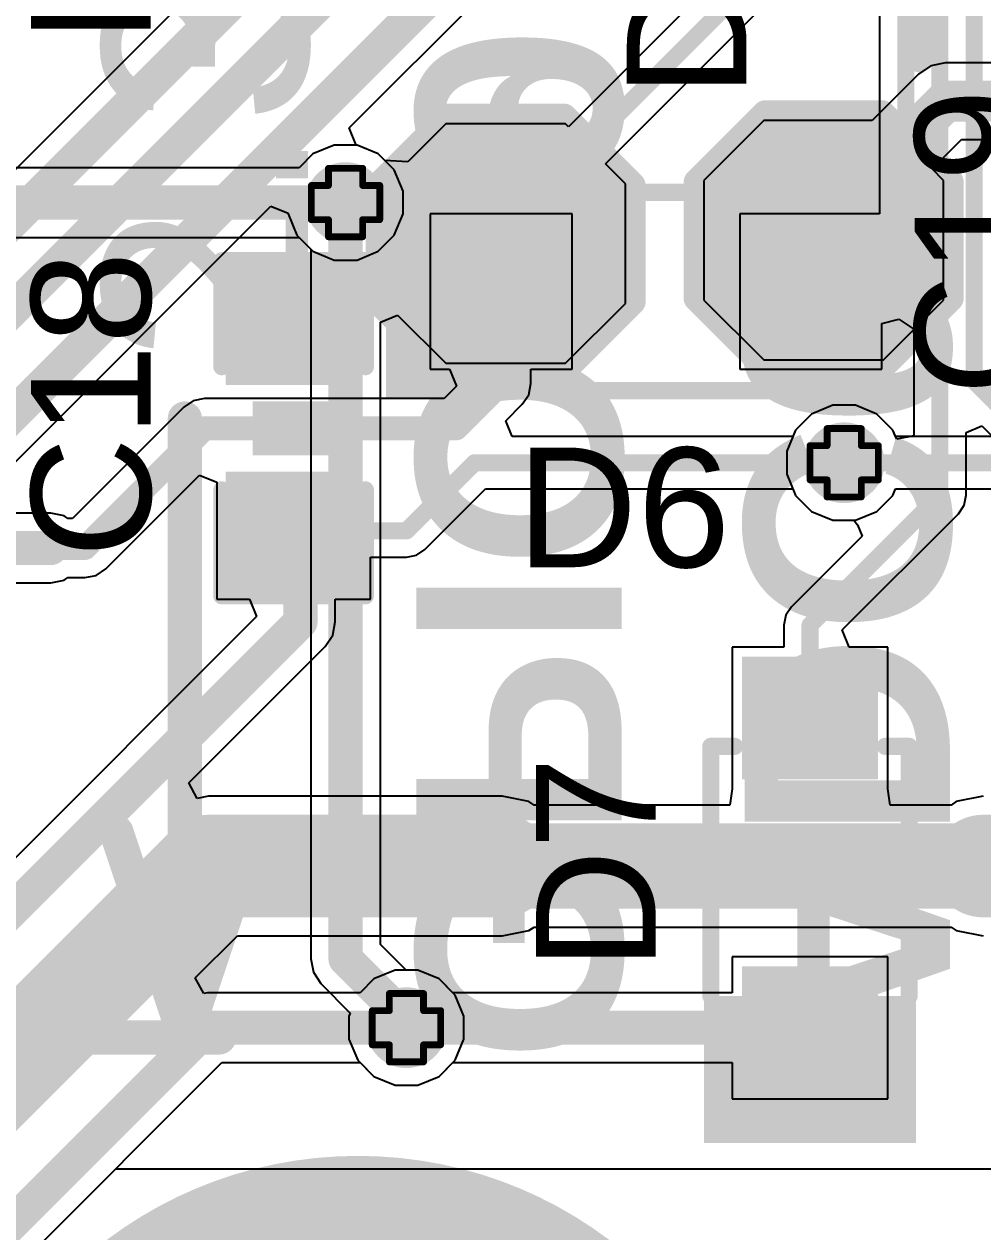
# Model space of a CAD drawing. Header units: inches. Extents: x -25 to 271, y -41 to 15.
# Drawn here: x 60.02 to 67.14, y -28.46 to -19.49 of the extents above; entities that cross this region are included whole.
import ezdxf

# ---------------------------------------------------------------- set-up
doc = ezdxf.new("R2010")
doc.units = ezdxf.units.IN
for name, color, linetype in [('Bottom Layer', 5, 'Continuous'), ('Bottom Overlay', 54, 'Continuous'), ('Bottom Paste', 16, 'Continuous'), ('Bottom Solder', 6, 'Continuous'), ('Dimensions', 6, 'Continuous'), ('Drill Drawing', 1, 'Continuous'), ('Multi-Layer', 9, 'Continuous'), ('Pad Holes', 156, 'Continuous'), ('Top Glue Points', 56, 'Continuous'), ('Top Layer', 1, 'Continuous'), ('Top Overlay', 2, 'Continuous'), ('Top Paste', 8, 'Continuous'), ('Top Solder', 216, 'Continuous'), ('Via Holes', 16, 'Continuous')]:
    doc.layers.add(name, color=color, linetype=linetype)
doc.styles.add('Arial', font='', dxfattribs={"height": 0.2})
doc.styles.add('Arial_Bold', font='', dxfattribs={"height": 0.2})
doc.styles.get('Arial').set_extended_font_data('Arial')
doc.styles.get('Arial_Bold').set_extended_font_data('Arial', bold=True)

# ---------------------------------------------------------------- blocks, each defined once
blk = doc.blocks.new('SPACER_6')
at = {"layer": 'Bottom Layer'}
h = blk.add_hatch(color=5, dxfattribs=at)
edge = h.paths.add_edge_path()
edge.add_arc((0, 0), 3, 0, 360)
at = {"layer": 'Bottom Solder'}
h = blk.add_hatch(color=6, dxfattribs=at)
edge = h.paths.add_edge_path()
edge.add_arc((0, 0), 3.1016, 0, 360)
at = {"layer": 'Multi-Layer'}
h = blk.add_hatch(color=9, dxfattribs=at)
edge = h.paths.add_edge_path()
edge.add_arc((0, 0), 3, 0, 360)
at = {"layer": 'Pad Holes'}
h = blk.add_hatch(color=7, dxfattribs=at)
edge = h.paths.add_edge_path()
edge.add_arc((0, 0), 1.85, 0, 360)
at = {"layer": 'Top Layer'}
h = blk.add_hatch(color=1, dxfattribs=at)
edge = h.paths.add_edge_path()
edge.add_arc((0, 0), 3, 0, 360)
at = {"layer": 'Top Solder'}
h = blk.add_hatch(color=216, dxfattribs=at)
edge = h.paths.add_edge_path()
edge.add_arc((0, 0), 3.1016, 0, 360)
blk = doc.blocks.new('CAP_0603_35')
at = {"layer": 'Top Layer'}
for points in [[(-0.381, 0.4445), (-0.381, -0.4445), (-1.143, -0.4445), (-1.143, 0.4445)], [(1.143, 0.4445), (1.143, -0.4445), (0.381, -0.4445), (0.381, 0.4445)]]:
    blk.add_hatch(color=1, dxfattribs=at).paths.add_polyline_path(points)
at = {"layer": 'Top Paste'}
for points in [[(-0.381, 0.4445), (-0.381, -0.4445), (-1.143, -0.4445), (-1.143, 0.4445)], [(1.143, 0.4445), (1.143, -0.4445), (0.381, -0.4445), (0.381, 0.4445)]]:
    blk.add_hatch(color=8, dxfattribs=at).paths.add_polyline_path(points)
at = {"layer": 'Top Solder'}
for points in [[(-0.321, 0.5045), (-0.321, -0.5045), (-1.203, -0.5045), (-1.203, 0.5045)], [(1.203, 0.5045), (1.203, -0.5045), (0.321, -0.5045), (0.321, 0.5045)]]:
    blk.add_hatch(color=216, dxfattribs=at).paths.add_polyline_path(points)
at = {"layer": 'Top Overlay'}
for points in [[(-0.4572, 0.5334, 0.127, 0.127, 0), (-1.2446, 0.5334, 0.127, 0.127, 0)], [(-1.2446, -0.5334, 0.127, 0.127, 0), (-1.2446, 0.5334, 0.127, 0.127, 0)], [(1.2446, 0.5334, 0.127, 0.127, 0), (0.4572, 0.5334, 0.127, 0.127, 0)], [(1.2446, -0.5334, 0.127, 0.127, 0), (1.2446, 0.5334, 0.127, 0.127, 0)], [(-0.4572, -0.5334, 0.127, 0.127, 0), (-1.2446, -0.5334, 0.127, 0.127, 0)], [(1.2446, -0.5334, 0.127, 0.127, 0), (0.4572, -0.5334, 0.127, 0.127, 0)]]:
    blk.add_lwpolyline(points, format="xyseb", dxfattribs=at)
for points in [[(-1.2764, 0.5334, 0.0635, 0.0635, 1), (-1.2128, 0.5334, 0.0635, 0.0635, 1)], [(-1.2764, 0.5334, 0.0635, 0.0635, 1), (-1.2128, 0.5334, 0.0635, 0.0635, 1)], [(-0.4889, 0.5334, 0.0635, 0.0635, 1), (-0.4254, 0.5334, 0.0635, 0.0635, 1)], [(0.4254, 0.5334, 0.0635, 0.0635, 1), (0.4889, 0.5334, 0.0635, 0.0635, 1)], [(1.2128, 0.5334, 0.0635, 0.0635, 1), (1.2764, 0.5334, 0.0635, 0.0635, 1)], [(1.2128, 0.5334, 0.0635, 0.0635, 1), (1.2764, 0.5334, 0.0635, 0.0635, 1)], [(-1.2764, -0.5334, 0.0635, 0.0635, 1), (-1.2128, -0.5334, 0.0635, 0.0635, 1)], [(-1.2764, -0.5334, 0.0635, 0.0635, 1), (-1.2128, -0.5334, 0.0635, 0.0635, 1)], [(-0.4889, -0.5334, 0.0635, 0.0635, 1), (-0.4254, -0.5334, 0.0635, 0.0635, 1)], [(0.4254, -0.5334, 0.0635, 0.0635, 1), (0.4889, -0.5334, 0.0635, 0.0635, 1)], [(1.2128, -0.5334, 0.0635, 0.0635, 1), (1.2764, -0.5334, 0.0635, 0.0635, 1)], [(1.2128, -0.5334, 0.0635, 0.0635, 1), (1.2764, -0.5334, 0.0635, 0.0635, 1)]]:
    blk.add_lwpolyline(points, format="xyseb", close=True, dxfattribs=at)
blk = doc.blocks.new('SOD_323_61')
at = {"layer": 'Top Layer'}
for points in [[(-0.75, -0.45), (-1.55, -0.45), (-1.55, 0.45), (-0.75, 0.45)], [(1.55, -0.45), (0.75, -0.45), (0.75, 0.45), (1.55, 0.45)]]:
    blk.add_hatch(color=1, dxfattribs=at).paths.add_polyline_path(points)
at = {"layer": 'Top Overlay'}
for points in [[(-2.0066, 0.4826), (-0.9144, 0.4826), (-0.9144, 0.7874), (-2.0066, 0.7874)], [(-2.0066, -0.508), (-1.5748, -0.508), (-1.5748, 0.508), (-2.0066, 0.508)], [(-2.0066, -0.7874), (-0.9144, -0.7874), (-0.9144, -0.4826), (-2.0066, -0.4826)]]:
    blk.add_hatch(color=2, dxfattribs=at).paths.add_polyline_path(points)
at = {"layer": 'Top Paste'}
for points in [[(-0.75, -0.45), (-1.55, -0.45), (-1.55, 0.45), (-0.75, 0.45)], [(1.55, -0.45), (0.75, -0.45), (0.75, 0.45), (1.55, 0.45)]]:
    blk.add_hatch(color=8, dxfattribs=at).paths.add_polyline_path(points)
at = {"layer": 'Top Solder'}
for points in [[(-0.695, -0.505), (-1.605, -0.505), (-1.605, 0.505), (-0.695, 0.505)], [(1.605, -0.505), (0.695, -0.505), (0.695, 0.505), (1.605, 0.505)]]:
    blk.add_hatch(color=216, dxfattribs=at).paths.add_polyline_path(points)
at = {"layer": 'Top Overlay'}
for points in [[(-0.9144, 0.7366, 0.127, 0.127, 0), (0.9398, 0.7366, 0.127, 0.127, 0)], [(0.9398, 0.5588, 0.127, 0.127, 0), (0.9398, 0.7366, 0.127, 0.127, 0)], [(0.9398, -0.7366, 0.127, 0.127, 0), (0.9398, -0.5588, 0.127, 0.127, 0)], [(-0.9144, -0.7366, 0.127, 0.127, 0), (0.9398, -0.7366, 0.127, 0.127, 0)]]:
    blk.add_lwpolyline(points, format="xyseb", dxfattribs=at)
for points in [[(-0.9461, 0.7366, 0.0635, 0.0635, 1), (-0.8827, 0.7366, 0.0635, 0.0635, 1)], [(0.908, 0.7366, 0.0635, 0.0635, 1), (0.9715, 0.7366, 0.0635, 0.0635, 1)], [(0.908, 0.7366, 0.0635, 0.0635, 1), (0.9715, 0.7366, 0.0635, 0.0635, 1)], [(0.908, 0.5588, 0.0635, 0.0635, 1), (0.9715, 0.5588, 0.0635, 0.0635, 1)], [(0.908, -0.5588, 0.0635, 0.0635, 1), (0.9715, -0.5588, 0.0635, 0.0635, 1)], [(-0.9461, -0.7366, 0.0635, 0.0635, 1), (-0.8827, -0.7366, 0.0635, 0.0635, 1)], [(0.908, -0.7366, 0.0635, 0.0635, 1), (0.9715, -0.7366, 0.0635, 0.0635, 1)], [(0.908, -0.7366, 0.0635, 0.0635, 1), (0.9715, -0.7366, 0.0635, 0.0635, 1)]]:
    blk.add_lwpolyline(points, format="xyseb", close=True, dxfattribs=at)
blk = doc.blocks.new('SOD_323_62')
at = {"layer": 'Top Layer'}
for points in [[(-0.75, -0.45), (-1.55, -0.45), (-1.55, 0.45), (-0.75, 0.45)], [(1.55, -0.45), (0.75, -0.45), (0.75, 0.45), (1.55, 0.45)]]:
    blk.add_hatch(color=1, dxfattribs=at).paths.add_polyline_path(points)
at = {"layer": 'Top Overlay'}
for points in [[(-2.0066, 0.4826), (-0.9144, 0.4826), (-0.9144, 0.7874), (-2.0066, 0.7874)], [(-2.0066, -0.508), (-1.5748, -0.508), (-1.5748, 0.508), (-2.0066, 0.508)], [(-2.0066, -0.7874), (-0.9144, -0.7874), (-0.9144, -0.4826), (-2.0066, -0.4826)]]:
    blk.add_hatch(color=2, dxfattribs=at).paths.add_polyline_path(points)
at = {"layer": 'Top Paste'}
for points in [[(-0.75, -0.45), (-1.55, -0.45), (-1.55, 0.45), (-0.75, 0.45)], [(1.55, -0.45), (0.75, -0.45), (0.75, 0.45), (1.55, 0.45)]]:
    blk.add_hatch(color=8, dxfattribs=at).paths.add_polyline_path(points)
at = {"layer": 'Top Solder'}
for points in [[(-0.695, -0.505), (-1.605, -0.505), (-1.605, 0.505), (-0.695, 0.505)], [(1.605, -0.505), (0.695, -0.505), (0.695, 0.505), (1.605, 0.505)]]:
    blk.add_hatch(color=216, dxfattribs=at).paths.add_polyline_path(points)
at = {"layer": 'Top Overlay'}
for points in [[(-0.9144, 0.7366, 0.127, 0.127, 0), (0.9398, 0.7366, 0.127, 0.127, 0)], [(0.9398, 0.7366, 0.127, 0.127, 0), (0.9398, 0.5588, 0.127, 0.127, 0)], [(0.9398, -0.5588, 0.127, 0.127, 0), (0.9398, -0.7366, 0.127, 0.127, 0)], [(-0.9144, -0.7366, 0.127, 0.127, 0), (0.9398, -0.7366, 0.127, 0.127, 0)]]:
    blk.add_lwpolyline(points, format="xyseb", dxfattribs=at)
for points in [[(-0.9461, 0.7366, 0.0635, 0.0635, 1), (-0.8827, 0.7366, 0.0635, 0.0635, 1)], [(0.908, 0.7366, 0.0635, 0.0635, 1), (0.9715, 0.7366, 0.0635, 0.0635, 1)], [(0.908, 0.7366, 0.0635, 0.0635, 1), (0.9715, 0.7366, 0.0635, 0.0635, 1)], [(0.908, 0.5588, 0.0635, 0.0635, 1), (0.9715, 0.5588, 0.0635, 0.0635, 1)], [(0.908, -0.5588, 0.0635, 0.0635, 1), (0.9715, -0.5588, 0.0635, 0.0635, 1)], [(-0.9461, -0.7366, 0.0635, 0.0635, 1), (-0.8827, -0.7366, 0.0635, 0.0635, 1)], [(0.908, -0.7366, 0.0635, 0.0635, 1), (0.9715, -0.7366, 0.0635, 0.0635, 1)], [(0.908, -0.7366, 0.0635, 0.0635, 1), (0.9715, -0.7366, 0.0635, 0.0635, 1)]]:
    blk.add_lwpolyline(points, format="xyseb", close=True, dxfattribs=at)
blk = doc.blocks.new('TEST_POINT_B_83')
at = {"layer": 'Bottom Layer'}
blk.add_hatch(color=5, dxfattribs=at).paths.add_polyline_path([(0.381, 0.762), (-0.381, 0.762), (-0.762, 0.381), (-0.762, -0.381), (-0.381, -0.762), (0.381, -0.762), (0.762, -0.381), (0.762, 0.381)])
at = {"layer": 'Bottom Paste'}
blk.add_hatch(color=16, dxfattribs=at).paths.add_polyline_path([(0.381, 0.762), (-0.381, 0.762), (-0.762, 0.381), (-0.762, -0.381), (-0.381, -0.762), (0.381, -0.762), (0.762, -0.381), (0.762, 0.381)])
at = {"layer": 'Bottom Solder'}
blk.add_hatch(color=6, dxfattribs=at).paths.add_polyline_path([(0.4318, 0.8636), (-0.4318, 0.8636), (-0.8636, 0.4318), (-0.8636, -0.4318), (-0.4318, -0.8636), (0.4318, -0.8636), (0.8636, -0.4318), (0.8636, 0.4318)])
at = {"layer": 'Bottom Overlay'}
for points in [[(-0.4318, 0.9398, 0.2, 0.2, 0), (-0.9398, 0.4318, 0.2, 0.2, 0)], [(0.4318, 0.9398, 0.2, 0.2, 0), (-0.4318, 0.9398, 0.2, 0.2, 0)], [(0.9398, 0.4318, 0.2, 0.2, 0), (0.4318, 0.9398, 0.2, 0.2, 0)], [(-0.9398, 0.4318, 0.2, 0.2, 0), (-0.9398, -0.4318, 0.2, 0.2, 0)], [(0.9398, 0.4318, 0.2, 0.2, 0), (0.9398, -0.4318, 0.2, 0.2, 0)], [(-0.4318, -0.9398, 0.2, 0.2, 0), (-0.9398, -0.4318, 0.2, 0.2, 0)], [(0.9398, -0.4318, 0.2, 0.2, 0), (0.4318, -0.9398, 0.2, 0.2, 0)], [(0.4318, -0.9398, 0.2, 0.2, 0), (-0.4318, -0.9398, 0.2, 0.2, 0)]]:
    blk.add_lwpolyline(points, format="xyseb", dxfattribs=at)
for points in [[(-0.4818, 0.9398, 0.1, 0.1, 1), (-0.3818, 0.9398, 0.1, 0.1, 1)], [(-0.4818, 0.9398, 0.1, 0.1, 1), (-0.3818, 0.9398, 0.1, 0.1, 1)], [(0.3818, 0.9398, 0.1, 0.1, 1), (0.4818, 0.9398, 0.1, 0.1, 1)], [(0.3818, 0.9398, 0.1, 0.1, 1), (0.4818, 0.9398, 0.1, 0.1, 1)], [(-0.9898, 0.4318, 0.1, 0.1, 1), (-0.8898, 0.4318, 0.1, 0.1, 1)], [(-0.9898, 0.4318, 0.1, 0.1, 1), (-0.8898, 0.4318, 0.1, 0.1, 1)], [(0.8898, 0.4318, 0.1, 0.1, 1), (0.9898, 0.4318, 0.1, 0.1, 1)], [(0.8898, 0.4318, 0.1, 0.1, 1), (0.9898, 0.4318, 0.1, 0.1, 1)], [(-0.9898, -0.4318, 0.1, 0.1, 1), (-0.8898, -0.4318, 0.1, 0.1, 1)], [(-0.9898, -0.4318, 0.1, 0.1, 1), (-0.8898, -0.4318, 0.1, 0.1, 1)], [(0.8898, -0.4318, 0.1, 0.1, 1), (0.9898, -0.4318, 0.1, 0.1, 1)], [(0.8898, -0.4318, 0.1, 0.1, 1), (0.9898, -0.4318, 0.1, 0.1, 1)], [(-0.4818, -0.9398, 0.1, 0.1, 1), (-0.3818, -0.9398, 0.1, 0.1, 1)], [(-0.4818, -0.9398, 0.1, 0.1, 1), (-0.3818, -0.9398, 0.1, 0.1, 1)], [(0.3818, -0.9398, 0.1, 0.1, 1), (0.4818, -0.9398, 0.1, 0.1, 1)], [(0.3818, -0.9398, 0.1, 0.1, 1), (0.4818, -0.9398, 0.1, 0.1, 1)]]:
    blk.add_lwpolyline(points, format="xyseb", close=True, dxfattribs=at)
blk = doc.blocks.new('TEST_POINT_B_134')
at = {"layer": 'Bottom Layer'}
blk.add_hatch(color=5, dxfattribs=at).paths.add_polyline_path([(0.381, 0.762), (-0.381, 0.762), (-0.762, 0.381), (-0.762, -0.381), (-0.381, -0.762), (0.381, -0.762), (0.762, -0.381), (0.762, 0.381)])
at = {"layer": 'Bottom Paste'}
blk.add_hatch(color=16, dxfattribs=at).paths.add_polyline_path([(0.381, 0.762), (-0.381, 0.762), (-0.762, 0.381), (-0.762, -0.381), (-0.381, -0.762), (0.381, -0.762), (0.762, -0.381), (0.762, 0.381)])
at = {"layer": 'Bottom Solder'}
blk.add_hatch(color=6, dxfattribs=at).paths.add_polyline_path([(0.4318, 0.8636), (-0.4318, 0.8636), (-0.8636, 0.4318), (-0.8636, -0.4318), (-0.4318, -0.8636), (0.4318, -0.8636), (0.8636, -0.4318), (0.8636, 0.4318)])
at = {"layer": 'Bottom Overlay'}
for points in [[(-0.4318, 0.9398, 0.2, 0.2, 0), (-0.9398, 0.4318, 0.2, 0.2, 0)], [(0.4318, 0.9398, 0.2, 0.2, 0), (-0.4318, 0.9398, 0.2, 0.2, 0)], [(0.9398, 0.4318, 0.2, 0.2, 0), (0.4318, 0.9398, 0.2, 0.2, 0)], [(-0.9398, 0.4318, 0.2, 0.2, 0), (-0.9398, -0.4318, 0.2, 0.2, 0)], [(0.9398, 0.4318, 0.2, 0.2, 0), (0.9398, -0.4318, 0.2, 0.2, 0)], [(-0.4318, -0.9398, 0.2, 0.2, 0), (-0.9398, -0.4318, 0.2, 0.2, 0)], [(0.9398, -0.4318, 0.2, 0.2, 0), (0.4318, -0.9398, 0.2, 0.2, 0)], [(0.4318, -0.9398, 0.2, 0.2, 0), (-0.4318, -0.9398, 0.2, 0.2, 0)]]:
    blk.add_lwpolyline(points, format="xyseb", dxfattribs=at)
for points in [[(-0.4818, 0.9398, 0.1, 0.1, 1), (-0.3818, 0.9398, 0.1, 0.1, 1)], [(-0.4818, 0.9398, 0.1, 0.1, 1), (-0.3818, 0.9398, 0.1, 0.1, 1)], [(0.3818, 0.9398, 0.1, 0.1, 1), (0.4818, 0.9398, 0.1, 0.1, 1)], [(0.3818, 0.9398, 0.1, 0.1, 1), (0.4818, 0.9398, 0.1, 0.1, 1)], [(-0.9898, 0.4318, 0.1, 0.1, 1), (-0.8898, 0.4318, 0.1, 0.1, 1)], [(-0.9898, 0.4318, 0.1, 0.1, 1), (-0.8898, 0.4318, 0.1, 0.1, 1)], [(0.8898, 0.4318, 0.1, 0.1, 1), (0.9898, 0.4318, 0.1, 0.1, 1)], [(0.8898, 0.4318, 0.1, 0.1, 1), (0.9898, 0.4318, 0.1, 0.1, 1)], [(-0.9898, -0.4318, 0.1, 0.1, 1), (-0.8898, -0.4318, 0.1, 0.1, 1)], [(-0.9898, -0.4318, 0.1, 0.1, 1), (-0.8898, -0.4318, 0.1, 0.1, 1)], [(0.8898, -0.4318, 0.1, 0.1, 1), (0.9898, -0.4318, 0.1, 0.1, 1)], [(0.8898, -0.4318, 0.1, 0.1, 1), (0.9898, -0.4318, 0.1, 0.1, 1)], [(-0.4818, -0.9398, 0.1, 0.1, 1), (-0.3818, -0.9398, 0.1, 0.1, 1)], [(-0.4818, -0.9398, 0.1, 0.1, 1), (-0.3818, -0.9398, 0.1, 0.1, 1)], [(0.3818, -0.9398, 0.1, 0.1, 1), (0.4818, -0.9398, 0.1, 0.1, 1)], [(0.3818, -0.9398, 0.1, 0.1, 1), (0.4818, -0.9398, 0.1, 0.1, 1)]]:
    blk.add_lwpolyline(points, format="xyseb", close=True, dxfattribs=at)

msp = doc.modelspace()

# ---------------------------------------------------------------- hatches: boundary and pattern name
at = {"layer": 'Bottom Layer'}
h = msp.add_hatch(color=5, dxfattribs=at)
edge = h.paths.add_edge_path()
edge.add_arc((62.4075, -20.8181), 0.3, 0, 360)
h = msp.add_hatch(color=5, dxfattribs=at)
edge = h.paths.add_edge_path()
edge.add_arc((66.1111, -22.7506), 0.3, 0, 360)
h = msp.add_hatch(color=5, dxfattribs=at)
edge = h.paths.add_edge_path()
edge.add_arc((62.8597, -26.9465), 0.3, 0, 360)
at = {"layer": 'Top Glue Points'}
msp.add_hatch(color=56, dxfattribs=at).paths.add_polyline_path([(62.3169, -22.6944), (62.3169, -22.2946), (61.7169, -22.2946), (61.7169, -22.6944)])
at = {"layer": 'Top Layer'}
h = msp.add_hatch(color=1, dxfattribs=at)
edge = h.paths.add_edge_path()
edge.add_arc((62.4075, -20.8181), 0.3, 0, 360)
h = msp.add_hatch(color=1, dxfattribs=at)
edge = h.paths.add_edge_path()
edge.add_arc((66.1111, -22.7506), 0.3, 0, 360)
h = msp.add_hatch(color=1, dxfattribs=at)
edge = h.paths.add_edge_path()
edge.add_arc((62.8597, -26.9465), 0.3, 0, 360)
at = {"layer": 'Via Holes'}
h = msp.add_hatch(color=7, dxfattribs=at)
edge = h.paths.add_edge_path()
edge.add_arc((62.4075, -20.8181), 0.15, 0, 360)
h = msp.add_hatch(color=7, dxfattribs=at)
edge = h.paths.add_edge_path()
edge.add_arc((66.1111, -22.7506), 0.15, 0, 360)
h = msp.add_hatch(color=7, dxfattribs=at)
edge = h.paths.add_edge_path()
edge.add_arc((62.8597, -26.9465), 0.15, 0, 360)

# ---------------------------------------------------------------- linework, layer by layer
at = {"layer": 'Bottom Layer'}
for p, q in [((62.4341, -20.2641), (64.6718, -18.0265)), ((61.9789, -18.5482), (59.1806, -21.3465)), ((65.7645, -18.5532), (64.0624, -20.2553)), ((64.3371, -20.53), (66.0961, -18.771)), ((66.7542, -19.8028), (66.6618, -19.8646)), ((66.8632, -19.7811), (66.7542, -19.8028)), ((67.9054, -19.7811), (66.8632, -19.7811)), ((66.8632, -19.7811), (66.8632, -19.7811)), ((66.6618, -19.8646), (66.3178, -20.2085)), ((66.6618, -19.8646), (66.6618, -19.8646)), ((62.4867, -20.3911), (62.4341, -20.2641)), ((63.152, -20.2339), (62.8711, -20.5148)), ((64.041, -20.2339), (63.152, -20.2339)), ((64.0624, -20.2553), (64.041, -20.2339)), ((65.5142, -20.2085), (65.0697, -20.653)), ((66.3178, -20.2085), (65.5142, -20.2085)), ((66.7634, -20.5687), (66.9812, -20.3509)), ((66.9812, -20.3509), (67.9054, -20.3509)), ((62.4925, -20.3911), (62.4867, -20.3911)), ((62.6494, -20.4561), (62.4925, -20.3911)), ((62.6998, -20.5065), (62.6494, -20.4561)), ((62.8711, -20.5148), (62.6998, -20.5065)), ((64.4855, -20.6784), (64.3371, -20.53)), ((66.8477, -20.653), (66.7634, -20.5687)), ((64.4855, -21.5674), (64.4855, -20.6784)), ((65.0697, -20.653), (65.0697, -21.542)), ((66.8477, -21.542), (66.8477, -20.653)), ((53.8131, -28.8851), (61.8535, -20.8447)), ((61.8535, -20.8447), (61.9805, -20.8973)), ((61.9805, -20.8973), (61.9805, -20.903)), ((61.9805, -20.903), (62.0455, -21.06)), ((62.0455, -21.06), (62.1485, -21.163)), ((62.1485, -21.163), (62.1485, -26.4356)), ((64.041, -22.0119), (64.4855, -21.5674)), ((65.0697, -21.542), (65.5142, -21.9865)), ((66.4032, -21.9865), (66.8477, -21.542)), ((62.6665, -21.706), (62.7935, -21.6534)), ((62.6665, -26.3283), (62.6665, -21.706)), ((62.7935, -21.6534), (63.152, -22.0119)), ((63.152, -22.0119), (64.041, -22.0119)), ((65.5142, -21.9865), (66.4032, -21.9865)), ((66.0262, -22.3236), (65.8692, -22.3886)), ((66.1961, -22.3236), (66.0262, -22.3236)), ((66.353, -22.3886), (66.1961, -22.3236)), ((65.8692, -22.3886), (65.7491, -22.5087)), ((66.4731, -22.5087), (66.353, -22.3886)), ((65.7491, -22.5087), (65.6841, -22.6656)), ((66.4928, -22.5564), (66.4731, -22.5087)), ((67.3347, -22.5564), (66.4928, -22.5564)), ((65.6841, -22.6656), (65.6841, -22.8355)), ((65.6841, -22.8355), (65.7491, -22.9925)), ((66.4731, -22.9925), (66.4928, -22.9448)), ((66.4928, -22.9448), (67.3347, -22.9448)), ((65.7491, -22.9925), (65.8692, -23.1126)), ((66.353, -23.1126), (66.4731, -22.9925)), ((65.8692, -23.1126), (66.0262, -23.1776)), ((66.1961, -23.1776), (66.353, -23.1126)), ((66.0262, -23.1776), (66.1961, -23.1776)), ((62.8576, -26.5195), (62.6665, -26.3283)), ((62.1485, -26.4356), (62.1683, -26.5347)), ((62.1683, -26.5347), (62.2244, -26.6187)), ((62.9447, -26.5195), (62.8576, -26.5195)), ((63.1016, -26.5845), (62.9447, -26.5195)), ((62.2244, -26.6187), (62.4428, -26.8372)), ((63.2217, -26.7046), (63.1016, -26.5845)), ((63.2867, -26.8616), (63.2217, -26.7046)), ((62.4428, -26.8372), (62.4327, -26.8616)), ((62.4327, -26.8616), (62.4327, -27.0314)), ((63.2867, -27.0314), (63.2867, -26.8616)), ((62.4327, -27.0314), (62.4977, -27.1884)), ((63.2217, -27.1884), (63.2867, -27.0314)), ((62.4977, -27.1884), (62.6178, -27.3085)), ((63.1016, -27.3085), (63.2217, -27.1884)), ((62.6178, -27.3085), (62.7748, -27.3735)), ((62.9447, -27.3735), (63.1016, -27.3085)), ((62.7748, -27.3735), (62.9447, -27.3735))]:
    msp.add_line(p, q, dxfattribs=at)
for points in [[(53.4005, -28.148, 0.254, 0.254, 0), (64.7954, -16.7531, 0.254, 0.254, 0)], [(53.63, -28.702, 0.254, 0.254, 0), (64.4886, -17.8433, 0.254, 0.254, 0)], [(59.2879, -21.6055, 0.254, 0.254, 0), (62.2379, -18.6555, 0.254, 0.254, 0)], [(63.5965, -20.9959, 0.127, 0.127, 0), (65.9587, -18.6337, 0.127, 0.127, 0)], [(66.1111, -20.8181, 0.3048, 0.3048, 0), (66.8632, -20.066, 0.3048, 0.3048, 0)], [(66.8632, -20.066, 0.3048, 0.3048, 0), (68.2244, -20.066, 0.3048, 0.3048, 0)], [(62.4075, -26.4356, 0.254, 0.254, 0), (62.4075, -20.8181, 0.254, 0.254, 0)], [(66.1111, -22.7506, 0.127, 0.127, 0), (67.7164, -22.7506, 0.127, 0.127, 0)], [(62.4075, -26.4356, 0.254, 0.254, 0), (62.8597, -26.8878, 0.254, 0.254, 0)], [(62.8597, -26.9465, 0.254, 0.254, 0), (62.8597, -26.8878, 0.254, 0.254, 0)]]:
    msp.add_lwpolyline(points, format="xyseb", dxfattribs=at)
for points in [[(66.787, -20.066, 0.1524, 0.1524, 1), (66.9394, -20.066, 0.1524, 0.1524, 1)], [(66.787, -20.066, 0.1524, 0.1524, 1), (66.9394, -20.066, 0.1524, 0.1524, 1)], [(62.344, -20.8181, 0.127, 0.127, 1), (62.471, -20.8181, 0.127, 0.127, 1)], [(66.0349, -20.8181, 0.1524, 0.1524, 1), (66.1873, -20.8181, 0.1524, 0.1524, 1)], [(63.5648, -20.9959, 0.0635, 0.0635, 1), (63.6283, -20.9959, 0.0635, 0.0635, 1)], [(66.0794, -22.7506, 0.0635, 0.0635, 1), (66.1429, -22.7506, 0.0635, 0.0635, 1)], [(62.344, -26.4356, 0.127, 0.127, 1), (62.471, -26.4356, 0.127, 0.127, 1)], [(62.344, -26.4356, 0.127, 0.127, 1), (62.471, -26.4356, 0.127, 0.127, 1)], [(62.7962, -26.8878, 0.127, 0.127, 1), (62.9232, -26.8878, 0.127, 0.127, 1)], [(62.7962, -26.8878, 0.127, 0.127, 1), (62.9232, -26.8878, 0.127, 0.127, 1)], [(62.7962, -26.9465, 0.127, 0.127, 1), (62.9232, -26.9465, 0.127, 0.127, 1)]]:
    msp.add_lwpolyline(points, format="xyseb", close=True, dxfattribs=at)
at = {"layer": 'Dimensions'}
for points in [[(61.214, -27.019, 0.254, 0.254, 0), (61.214, -22.422, 0.254, 0.254, 0)], [(60.706, -25.495, 0.254, 0.254, 0), (61.214, -27.019, 0.254, 0.254, 0)], [(61.214, -27.019, 0.254, 0.254, 0), (61.722, -25.495, 0.254, 0.254, 0)], [(38.5291, -27.019, 0.254, 0.254, 0), (61.468, -27.019, 0.254, 0.254, 0)]]:
    msp.add_lwpolyline(points, format="xyseb", dxfattribs=at)
for points in [[(61.1505, -22.422, 0.127, 0.127, 1), (61.2775, -22.422, 0.127, 0.127, 1)], [(60.6425, -25.495, 0.127, 0.127, 1), (60.7695, -25.495, 0.127, 0.127, 1)], [(61.6585, -25.495, 0.127, 0.127, 1), (61.7855, -25.495, 0.127, 0.127, 1)], [(61.1505, -27.019, 0.127, 0.127, 1), (61.2775, -27.019, 0.127, 0.127, 1)], [(61.1505, -27.019, 0.127, 0.127, 1), (61.2775, -27.019, 0.127, 0.127, 1)], [(61.1505, -27.019, 0.127, 0.127, 1), (61.2775, -27.019, 0.127, 0.127, 1)], [(61.4045, -27.019, 0.127, 0.127, 1), (61.5315, -27.019, 0.127, 0.127, 1)]]:
    msp.add_lwpolyline(points, format="xyseb", close=True, dxfattribs=at)
at = {"layer": 'Drill Drawing'}
for points in [[(62.2805, -20.6911, 0.0508, 0.0508, 0), (62.2805, -20.5641, 0.0508, 0.0508, 0)], [(62.2805, -20.5641, 0.0508, 0.0508, 0), (62.5345, -20.5641, 0.0508, 0.0508, 0)], [(62.5345, -20.6911, 0.0508, 0.0508, 0), (62.5345, -20.5641, 0.0508, 0.0508, 0)], [(62.1535, -20.9451, 0.0508, 0.0508, 0), (62.1535, -20.6911, 0.0508, 0.0508, 0)], [(62.1535, -20.6911, 0.0508, 0.0508, 0), (62.2805, -20.6911, 0.0508, 0.0508, 0)], [(62.5345, -20.6911, 0.0508, 0.0508, 0), (62.6615, -20.6911, 0.0508, 0.0508, 0)], [(62.6615, -20.9451, 0.0508, 0.0508, 0), (62.6615, -20.6911, 0.0508, 0.0508, 0)], [(62.1535, -20.9451, 0.0508, 0.0508, 0), (62.2805, -20.9451, 0.0508, 0.0508, 0)], [(62.2805, -21.0721, 0.0508, 0.0508, 0), (62.2805, -20.9451, 0.0508, 0.0508, 0)], [(62.5345, -20.9451, 0.0508, 0.0508, 0), (62.6615, -20.9451, 0.0508, 0.0508, 0)], [(62.5345, -21.0721, 0.0508, 0.0508, 0), (62.5345, -20.9451, 0.0508, 0.0508, 0)], [(62.2805, -21.0721, 0.0508, 0.0508, 0), (62.5345, -21.0721, 0.0508, 0.0508, 0)], [(65.9841, -22.6236, 0.0508, 0.0508, 0), (65.9841, -22.4966, 0.0508, 0.0508, 0)], [(65.9841, -22.4966, 0.0508, 0.0508, 0), (66.2381, -22.4966, 0.0508, 0.0508, 0)], [(66.2381, -22.6236, 0.0508, 0.0508, 0), (66.2381, -22.4966, 0.0508, 0.0508, 0)], [(65.8571, -22.8776, 0.0508, 0.0508, 0), (65.8571, -22.6236, 0.0508, 0.0508, 0)], [(65.8571, -22.6236, 0.0508, 0.0508, 0), (65.9841, -22.6236, 0.0508, 0.0508, 0)], [(66.2381, -22.6236, 0.0508, 0.0508, 0), (66.3651, -22.6236, 0.0508, 0.0508, 0)], [(66.3651, -22.8776, 0.0508, 0.0508, 0), (66.3651, -22.6236, 0.0508, 0.0508, 0)], [(65.8571, -22.8776, 0.0508, 0.0508, 0), (65.9841, -22.8776, 0.0508, 0.0508, 0)], [(65.9841, -23.0046, 0.0508, 0.0508, 0), (65.9841, -22.8776, 0.0508, 0.0508, 0)], [(66.2381, -22.8776, 0.0508, 0.0508, 0), (66.3651, -22.8776, 0.0508, 0.0508, 0)], [(66.2381, -23.0046, 0.0508, 0.0508, 0), (66.2381, -22.8776, 0.0508, 0.0508, 0)], [(65.9841, -23.0046, 0.0508, 0.0508, 0), (66.2381, -23.0046, 0.0508, 0.0508, 0)], [(62.7327, -26.8195, 0.0508, 0.0508, 0), (62.7327, -26.6925, 0.0508, 0.0508, 0)], [(62.7327, -26.6925, 0.0508, 0.0508, 0), (62.9867, -26.6925, 0.0508, 0.0508, 0)], [(62.9867, -26.8195, 0.0508, 0.0508, 0), (62.9867, -26.6925, 0.0508, 0.0508, 0)], [(62.6057, -27.0735, 0.0508, 0.0508, 0), (62.6057, -26.8195, 0.0508, 0.0508, 0)], [(62.6057, -26.8195, 0.0508, 0.0508, 0), (62.7327, -26.8195, 0.0508, 0.0508, 0)], [(62.9867, -26.8195, 0.0508, 0.0508, 0), (63.1137, -26.8195, 0.0508, 0.0508, 0)], [(63.1137, -27.0735, 0.0508, 0.0508, 0), (63.1137, -26.8195, 0.0508, 0.0508, 0)], [(62.6057, -27.0735, 0.0508, 0.0508, 0), (62.7327, -27.0735, 0.0508, 0.0508, 0)], [(62.7327, -27.2005, 0.0508, 0.0508, 0), (62.7327, -27.0735, 0.0508, 0.0508, 0)], [(62.9867, -27.0735, 0.0508, 0.0508, 0), (63.1137, -27.0735, 0.0508, 0.0508, 0)], [(62.9867, -27.2005, 0.0508, 0.0508, 0), (62.9867, -27.0735, 0.0508, 0.0508, 0)], [(62.7327, -27.2005, 0.0508, 0.0508, 0), (62.9867, -27.2005, 0.0508, 0.0508, 0)]]:
    msp.add_lwpolyline(points, format="xyseb", dxfattribs=at)
for points in [[(62.2678, -20.5641, 0.0254, 0.0254, 1), (62.2932, -20.5641, 0.0254, 0.0254, 1)], [(62.2678, -20.5641, 0.0254, 0.0254, 1), (62.2932, -20.5641, 0.0254, 0.0254, 1)], [(62.5218, -20.5641, 0.0254, 0.0254, 1), (62.5472, -20.5641, 0.0254, 0.0254, 1)], [(62.5218, -20.5641, 0.0254, 0.0254, 1), (62.5472, -20.5641, 0.0254, 0.0254, 1)], [(62.1408, -20.6911, 0.0254, 0.0254, 1), (62.1662, -20.6911, 0.0254, 0.0254, 1)], [(62.1408, -20.6911, 0.0254, 0.0254, 1), (62.1662, -20.6911, 0.0254, 0.0254, 1)], [(62.2678, -20.6911, 0.0254, 0.0254, 1), (62.2932, -20.6911, 0.0254, 0.0254, 1)], [(62.2678, -20.6911, 0.0254, 0.0254, 1), (62.2932, -20.6911, 0.0254, 0.0254, 1)], [(62.5218, -20.6911, 0.0254, 0.0254, 1), (62.5472, -20.6911, 0.0254, 0.0254, 1)], [(62.5218, -20.6911, 0.0254, 0.0254, 1), (62.5472, -20.6911, 0.0254, 0.0254, 1)], [(62.6488, -20.6911, 0.0254, 0.0254, 1), (62.6742, -20.6911, 0.0254, 0.0254, 1)], [(62.6488, -20.6911, 0.0254, 0.0254, 1), (62.6742, -20.6911, 0.0254, 0.0254, 1)], [(62.1408, -20.9451, 0.0254, 0.0254, 1), (62.1662, -20.9451, 0.0254, 0.0254, 1)], [(62.1408, -20.9451, 0.0254, 0.0254, 1), (62.1662, -20.9451, 0.0254, 0.0254, 1)], [(62.2678, -20.9451, 0.0254, 0.0254, 1), (62.2932, -20.9451, 0.0254, 0.0254, 1)], [(62.2678, -20.9451, 0.0254, 0.0254, 1), (62.2932, -20.9451, 0.0254, 0.0254, 1)], [(62.5218, -20.9451, 0.0254, 0.0254, 1), (62.5472, -20.9451, 0.0254, 0.0254, 1)], [(62.5218, -20.9451, 0.0254, 0.0254, 1), (62.5472, -20.9451, 0.0254, 0.0254, 1)], [(62.6488, -20.9451, 0.0254, 0.0254, 1), (62.6742, -20.9451, 0.0254, 0.0254, 1)], [(62.6488, -20.9451, 0.0254, 0.0254, 1), (62.6742, -20.9451, 0.0254, 0.0254, 1)], [(62.2678, -21.0721, 0.0254, 0.0254, 1), (62.2932, -21.0721, 0.0254, 0.0254, 1)], [(62.2678, -21.0721, 0.0254, 0.0254, 1), (62.2932, -21.0721, 0.0254, 0.0254, 1)], [(62.5218, -21.0721, 0.0254, 0.0254, 1), (62.5472, -21.0721, 0.0254, 0.0254, 1)], [(62.5218, -21.0721, 0.0254, 0.0254, 1), (62.5472, -21.0721, 0.0254, 0.0254, 1)], [(65.9714, -22.4966, 0.0254, 0.0254, 1), (65.9968, -22.4966, 0.0254, 0.0254, 1)], [(65.9714, -22.4966, 0.0254, 0.0254, 1), (65.9968, -22.4966, 0.0254, 0.0254, 1)], [(66.2254, -22.4966, 0.0254, 0.0254, 1), (66.2508, -22.4966, 0.0254, 0.0254, 1)], [(66.2254, -22.4966, 0.0254, 0.0254, 1), (66.2508, -22.4966, 0.0254, 0.0254, 1)], [(65.8444, -22.6236, 0.0254, 0.0254, 1), (65.8698, -22.6236, 0.0254, 0.0254, 1)], [(65.8444, -22.6236, 0.0254, 0.0254, 1), (65.8698, -22.6236, 0.0254, 0.0254, 1)], [(65.9714, -22.6236, 0.0254, 0.0254, 1), (65.9968, -22.6236, 0.0254, 0.0254, 1)], [(65.9714, -22.6236, 0.0254, 0.0254, 1), (65.9968, -22.6236, 0.0254, 0.0254, 1)], [(66.2254, -22.6236, 0.0254, 0.0254, 1), (66.2508, -22.6236, 0.0254, 0.0254, 1)], [(66.2254, -22.6236, 0.0254, 0.0254, 1), (66.2508, -22.6236, 0.0254, 0.0254, 1)], [(66.3524, -22.6236, 0.0254, 0.0254, 1), (66.3778, -22.6236, 0.0254, 0.0254, 1)], [(66.3524, -22.6236, 0.0254, 0.0254, 1), (66.3778, -22.6236, 0.0254, 0.0254, 1)], [(65.8444, -22.8776, 0.0254, 0.0254, 1), (65.8698, -22.8776, 0.0254, 0.0254, 1)], [(65.8444, -22.8776, 0.0254, 0.0254, 1), (65.8698, -22.8776, 0.0254, 0.0254, 1)], [(65.9714, -22.8776, 0.0254, 0.0254, 1), (65.9968, -22.8776, 0.0254, 0.0254, 1)], [(65.9714, -22.8776, 0.0254, 0.0254, 1), (65.9968, -22.8776, 0.0254, 0.0254, 1)], [(66.2254, -22.8776, 0.0254, 0.0254, 1), (66.2508, -22.8776, 0.0254, 0.0254, 1)], [(66.2254, -22.8776, 0.0254, 0.0254, 1), (66.2508, -22.8776, 0.0254, 0.0254, 1)], [(66.3524, -22.8776, 0.0254, 0.0254, 1), (66.3778, -22.8776, 0.0254, 0.0254, 1)], [(66.3524, -22.8776, 0.0254, 0.0254, 1), (66.3778, -22.8776, 0.0254, 0.0254, 1)], [(65.9714, -23.0046, 0.0254, 0.0254, 1), (65.9968, -23.0046, 0.0254, 0.0254, 1)], [(65.9714, -23.0046, 0.0254, 0.0254, 1), (65.9968, -23.0046, 0.0254, 0.0254, 1)], [(66.2254, -23.0046, 0.0254, 0.0254, 1), (66.2508, -23.0046, 0.0254, 0.0254, 1)], [(66.2254, -23.0046, 0.0254, 0.0254, 1), (66.2508, -23.0046, 0.0254, 0.0254, 1)], [(62.72, -26.6925, 0.0254, 0.0254, 1), (62.7454, -26.6925, 0.0254, 0.0254, 1)], [(62.72, -26.6925, 0.0254, 0.0254, 1), (62.7454, -26.6925, 0.0254, 0.0254, 1)], [(62.974, -26.6925, 0.0254, 0.0254, 1), (62.9994, -26.6925, 0.0254, 0.0254, 1)], [(62.974, -26.6925, 0.0254, 0.0254, 1), (62.9994, -26.6925, 0.0254, 0.0254, 1)], [(62.593, -26.8195, 0.0254, 0.0254, 1), (62.6184, -26.8195, 0.0254, 0.0254, 1)], [(62.593, -26.8195, 0.0254, 0.0254, 1), (62.6184, -26.8195, 0.0254, 0.0254, 1)], [(62.72, -26.8195, 0.0254, 0.0254, 1), (62.7454, -26.8195, 0.0254, 0.0254, 1)], [(62.72, -26.8195, 0.0254, 0.0254, 1), (62.7454, -26.8195, 0.0254, 0.0254, 1)], [(62.974, -26.8195, 0.0254, 0.0254, 1), (62.9994, -26.8195, 0.0254, 0.0254, 1)], [(62.974, -26.8195, 0.0254, 0.0254, 1), (62.9994, -26.8195, 0.0254, 0.0254, 1)], [(63.101, -26.8195, 0.0254, 0.0254, 1), (63.1264, -26.8195, 0.0254, 0.0254, 1)], [(63.101, -26.8195, 0.0254, 0.0254, 1), (63.1264, -26.8195, 0.0254, 0.0254, 1)], [(62.593, -27.0735, 0.0254, 0.0254, 1), (62.6184, -27.0735, 0.0254, 0.0254, 1)], [(62.593, -27.0735, 0.0254, 0.0254, 1), (62.6184, -27.0735, 0.0254, 0.0254, 1)], [(62.72, -27.0735, 0.0254, 0.0254, 1), (62.7454, -27.0735, 0.0254, 0.0254, 1)], [(62.72, -27.0735, 0.0254, 0.0254, 1), (62.7454, -27.0735, 0.0254, 0.0254, 1)], [(62.974, -27.0735, 0.0254, 0.0254, 1), (62.9994, -27.0735, 0.0254, 0.0254, 1)], [(62.974, -27.0735, 0.0254, 0.0254, 1), (62.9994, -27.0735, 0.0254, 0.0254, 1)], [(63.101, -27.0735, 0.0254, 0.0254, 1), (63.1264, -27.0735, 0.0254, 0.0254, 1)], [(63.101, -27.0735, 0.0254, 0.0254, 1), (63.1264, -27.0735, 0.0254, 0.0254, 1)], [(62.72, -27.2005, 0.0254, 0.0254, 1), (62.7454, -27.2005, 0.0254, 0.0254, 1)], [(62.72, -27.2005, 0.0254, 0.0254, 1), (62.7454, -27.2005, 0.0254, 0.0254, 1)], [(62.974, -27.2005, 0.0254, 0.0254, 1), (62.9994, -27.2005, 0.0254, 0.0254, 1)], [(62.974, -27.2005, 0.0254, 0.0254, 1), (62.9994, -27.2005, 0.0254, 0.0254, 1)]]:
    msp.add_lwpolyline(points, format="xyseb", close=True, dxfattribs=at)
at = {"layer": 'Top Layer'}
for p, q in [((66.3741, -17.0589), (66.3741, -20.9015)), ((62.3226, -20.3911), (62.1656, -20.4561)), ((62.4925, -20.3911), (62.3226, -20.3911)), ((62.6494, -20.4561), (62.4925, -20.3911)), ((62.1656, -20.4561), (62.0626, -20.5591)), ((62.7695, -20.5762), (62.6494, -20.4561)), ((62.0626, -20.5591), (59.7874, -20.5591)), ((62.8345, -20.7332), (62.7695, -20.5762)), ((62.8345, -20.903), (62.8345, -20.7332)), ((62.7695, -21.06), (62.8345, -20.903)), ((64.0911, -20.9015), (63.0371, -20.9015)), ((63.0371, -20.9015), (63.0371, -22.0555)), ((64.0911, -22.0555), (64.0911, -20.9015)), ((66.3741, -20.9015), (65.3371, -20.9015)), ((65.3371, -20.9015), (65.3371, -22.0555)), ((59.6801, -21.0771), (62.0626, -21.0771)), ((62.0626, -21.0771), (62.1656, -21.1801)), ((62.6494, -21.1801), (62.7695, -21.06)), ((62.1656, -21.1801), (62.3226, -21.2451)), ((62.3226, -21.2451), (62.4925, -21.2451)), ((62.4925, -21.2451), (62.6494, -21.1801)), ((66.3911, -21.7173), (66.5181, -21.6831)), ((66.5181, -21.6831), (66.6281, -21.7591)), ((66.3911, -22.0555), (66.3911, -21.7173)), ((66.6281, -21.7591), (66.6281, -22.551)), ((63.0371, -22.0555), (63.1786, -22.0555)), ((63.1786, -22.0555), (63.2312, -22.1825)), ((63.7842, -22.1609), (63.7842, -22.0555)), ((63.7842, -22.0555), (64.0911, -22.0555)), ((65.3371, -22.0555), (66.3911, -22.0555)), ((63.2312, -22.1825), (63.1393, -22.2744)), ((63.7675, -22.2451), (63.7842, -22.1609)), ((61.2764, -22.2911), (61.205, -22.3388)), ((61.3607, -22.2744), (61.2764, -22.2911)), ((63.1393, -22.2744), (61.3607, -22.2744)), ((63.5973, -22.439), (63.7198, -22.3165)), ((63.7198, -22.3165), (63.7675, -22.2451)), ((66.0262, -22.3236), (65.8692, -22.3886)), ((66.1961, -22.3236), (66.0262, -22.3236)), ((66.353, -22.3886), (66.1961, -22.3236)), ((61.205, -22.3388), (60.3805, -23.1634)), ((65.8692, -22.3886), (65.7491, -22.5087)), ((66.4731, -22.5087), (66.353, -22.3886)), ((63.6459, -22.5564), (63.5973, -22.439)), ((65.7491, -22.5087), (65.7294, -22.5564)), ((66.5011, -22.5762), (66.4731, -22.5087)), ((67.0166, -22.5246), (67.1339, -22.476)), ((67.1339, -22.476), (67.2994, -22.6415)), ((65.7294, -22.5564), (63.6459, -22.5564)), ((66.6281, -22.551), (66.5011, -22.5762)), ((67.0166, -22.9921), (67.0166, -22.5246)), ((60.6273, -23.5391), (61.3232, -22.8433)), ((61.3232, -22.8433), (61.4502, -22.8959)), ((61.4502, -22.8959), (61.4502, -23.7645)), ((62.9971, -23.3938), (63.4461, -22.9448)), ((63.4461, -22.9448), (65.7294, -22.9448)), ((65.7294, -22.9448), (65.7491, -22.9925)), ((65.7491, -22.9925), (65.8692, -23.1126)), ((67.0018, -23.0664), (67.0166, -22.9921)), ((60.2177, -23.1245), (59.7681, -23.1245)), ((60.3168, -23.1442), (60.2177, -23.1245)), ((65.8692, -23.1126), (66.0262, -23.1776)), ((66.0966, -23.9925), (66.9597, -23.1294)), ((66.9597, -23.1294), (67.0018, -23.0664)), ((60.3454, -23.1634), (60.3168, -23.1442)), ((60.3805, -23.1634), (60.3454, -23.1634)), ((66.0262, -23.1776), (66.1825, -23.1776)), ((66.1825, -23.1776), (66.2105, -23.2122)), ((66.2105, -23.2122), (66.2449, -23.2948)), ((66.2449, -23.2948), (65.7198, -23.8199)), ((62.9341, -23.4359), (62.9971, -23.3938)), ((62.5932, -23.7645), (62.5932, -23.4507)), ((62.5932, -23.4507), (62.8597, -23.4507)), ((62.8597, -23.4507), (62.9341, -23.4359)), ((60.4717, -23.6036), (60.5559, -23.5869)), ((60.5559, -23.5869), (60.6273, -23.5391)), ((59.8754, -23.6425), (60.2177, -23.6425)), ((60.2177, -23.6425), (60.3168, -23.6228)), ((60.3168, -23.6228), (60.3454, -23.6036)), ((60.3454, -23.6036), (60.4717, -23.6036)), ((61.4502, -23.7645), (61.6943, -23.7645)), ((61.6943, -23.7645), (61.7469, -23.8915)), ((62.3315, -23.9321), (62.3315, -23.7645)), ((62.3315, -23.7645), (62.5932, -23.7645)), ((65.7198, -23.8199), (65.6777, -23.8829)), ((61.7469, -23.8915), (57.1954, -28.443)), ((62.3118, -24.0312), (62.3315, -23.9321)), ((65.6777, -23.8829), (65.6629, -23.9573)), ((62.2556, -24.1152), (62.3118, -24.0312)), ((65.6629, -23.9573), (65.6629, -24.1195)), ((66.1492, -24.1195), (66.0966, -23.9925)), ((61.2436, -25.1273), (62.2556, -24.1152)), ((65.6629, -24.1195), (65.2801, -24.1195)), ((65.2801, -24.1195), (65.2801, -25.1735)), ((66.4341, -24.1195), (66.1492, -24.1195)), ((66.4341, -25.1735), (66.4341, -24.1195)), ((61.3062, -25.2443), (61.2436, -25.1273)), ((65.2801, -25.1735), (65.2608, -25.2925)), ((65.2801, -25.1735), (65.2801, -25.1735)), ((66.4534, -25.2925), (66.4341, -25.1735)), ((66.4341, -25.1735), (66.4341, -25.1735)), ((61.3894, -25.2277), (61.3062, -25.2443)), ((63.5711, -25.2277), (61.3894, -25.2277)), ((63.7693, -25.2672), (63.5711, -25.2277)), ((63.8072, -25.2925), (63.7693, -25.2672)), ((65.2608, -25.2925), (63.8072, -25.2925)), ((66.906, -25.2925), (66.4534, -25.2925)), ((66.9439, -25.2672), (66.906, -25.2925)), ((67.1421, -25.2277), (66.9439, -25.2672)), ((61.2915, -26.5761), (61.604, -26.2636)), ((61.604, -26.2636), (63.5711, -26.2636)), ((63.5711, -26.2636), (63.7693, -26.2242)), ((63.7693, -26.2242), (63.8072, -26.1989)), ((63.8072, -26.1989), (66.906, -26.1989)), ((66.906, -26.1989), (66.9439, -26.2242)), ((66.9439, -26.2242), (67.1421, -26.2636)), ((66.4341, -26.4195), (65.2801, -26.4195)), ((65.2801, -26.4195), (65.2801, -26.6875)), ((66.4341, -27.4735), (66.4341, -26.4195)), ((62.7748, -26.5195), (62.6178, -26.5845)), ((62.9447, -26.5195), (62.7748, -26.5195)), ((63.1016, -26.5845), (62.9447, -26.5195)), ((61.3541, -26.6932), (61.2915, -26.5761)), ((62.6178, -26.5845), (62.5148, -26.6875)), ((63.2046, -26.6875), (63.1016, -26.5845)), ((61.3824, -26.6875), (61.3541, -26.6932)), ((62.5148, -26.6875), (61.3824, -26.6875)), ((65.2801, -26.6875), (63.2046, -26.6875)), ((57.9558, -30.7393), (61.4897, -27.2055)), ((61.4897, -27.2055), (62.5148, -27.2055)), ((62.5148, -27.2055), (62.6178, -27.3085)), ((63.1016, -27.3085), (63.2046, -27.2055)), ((63.2046, -27.2055), (65.2801, -27.2055)), ((65.2801, -27.2055), (65.2801, -27.4735)), ((62.6178, -27.3085), (62.7748, -27.3735)), ((62.9447, -27.3735), (63.1016, -27.3085)), ((62.7748, -27.3735), (62.9447, -27.3735)), ((65.2801, -27.4735), (66.4341, -27.4735)), ((57.9558, -30.7393), (60.7016, -27.9936)), ((60.7016, -27.9936), (70.9003, -27.9936))]:
    msp.add_line(p, q, dxfattribs=at)
for points in [[(67.0763, -22.1437, 0.127, 0.127, 0), (67.0763, -15.0281, 0.127, 0.127, 0)], [(66.8223, -22.9921, 0.127, 0.127, 0), (66.8223, -15.1333, 0.127, 0.127, 0)], [(66.5683, -21.4041, 0.127, 0.127, 0), (66.5683, -15.2387, 0.127, 0.127, 0)], [(59.6801, -20.8181, 0.254, 0.254, 0), (62.4075, -20.8181, 0.254, 0.254, 0)], [(66.4939, -21.4785, 0.127, 0.127, 0), (66.5683, -21.4041, 0.127, 0.127, 0)], [(63.5641, -22.1609, 0.1778, 0.1778, 0), (63.5641, -21.4785, 0.1778, 0.1778, 0)], [(65.8641, -21.4785, 0.127, 0.127, 0), (66.4939, -21.4785, 0.127, 0.127, 0)], [(63.2305, -22.4945, 0.1778, 0.1778, 0), (63.5641, -22.1609, 0.1778, 0.1778, 0)], [(67.0763, -22.1437, 0.127, 0.127, 0), (67.7164, -22.7838, 0.127, 0.127, 0)], [(60.4717, -23.3835, 0.1778, 0.1778, 0), (61.3607, -22.4945, 0.1778, 0.1778, 0)], [(61.3607, -22.4945, 0.1778, 0.1778, 0), (63.2305, -22.4945, 0.1778, 0.1778, 0)], [(62.8597, -23.2565, 0.127, 0.127, 0), (63.3656, -22.7506, 0.127, 0.127, 0)], [(63.3656, -22.7506, 0.127, 0.127, 0), (66.1111, -22.7506, 0.127, 0.127, 0)], [(65.8571, -23.9573, 0.127, 0.127, 0), (66.8223, -22.9921, 0.127, 0.127, 0)], [(62.0725, -23.9321, 0.254, 0.254, 0), (62.0725, -23.2565, 0.254, 0.254, 0)], [(62.0725, -23.2565, 0.127, 0.127, 0), (62.8597, -23.2565, 0.127, 0.127, 0)], [(59.7681, -23.3835, 0.254, 0.254, 0), (60.2177, -23.3835, 0.254, 0.254, 0)], [(60.2177, -23.3835, 0.1778, 0.1778, 0), (60.4717, -23.3835, 0.1778, 0.1778, 0)], [(57.3026, -28.702, 0.254, 0.254, 0), (62.0725, -23.9321, 0.254, 0.254, 0)], [(65.8571, -24.6465, 0.127, 0.127, 0), (65.8571, -23.9573, 0.127, 0.127, 0)], [(57.2774, -29.8577, 0.762, 0.762, 0), (61.3894, -25.7457, 0.762, 0.762, 0)], [(61.3894, -25.7457, 0.762, 0.762, 0), (63.5711, -25.7457, 0.762, 0.762, 0)], [(67.1421, -25.7457, 0.762, 0.762, 0), (69.7075, -25.7457, 0.762, 0.762, 0)], [(63.5711, -25.7457, 0.635, 0.635, 0), (67.1421, -25.7457, 0.635, 0.635, 0)], [(57.7727, -30.5562, 0.254, 0.254, 0), (61.3824, -26.9465, 0.254, 0.254, 0)], [(61.3824, -26.9465, 0.254, 0.254, 0), (65.8571, -26.9465, 0.254, 0.254, 0)]]:
    msp.add_lwpolyline(points, format="xyseb", dxfattribs=at)
for points in [[(62.344, -20.8181, 0.127, 0.127, 1), (62.471, -20.8181, 0.127, 0.127, 1)], [(66.5366, -21.4041, 0.0635, 0.0635, 1), (66.6001, -21.4041, 0.0635, 0.0635, 1)], [(66.5366, -21.4041, 0.0635, 0.0635, 1), (66.6001, -21.4041, 0.0635, 0.0635, 1)], [(63.5197, -21.4785, 0.0889, 0.0889, 1), (63.6086, -21.4785, 0.0889, 0.0889, 1)], [(65.8324, -21.4785, 0.0635, 0.0635, 1), (65.8959, -21.4785, 0.0635, 0.0635, 1)], [(66.4622, -21.4785, 0.0635, 0.0635, 1), (66.5257, -21.4785, 0.0635, 0.0635, 1)], [(66.4622, -21.4785, 0.0635, 0.0635, 1), (66.5257, -21.4785, 0.0635, 0.0635, 1)], [(63.5197, -22.1609, 0.0889, 0.0889, 1), (63.6086, -22.1609, 0.0889, 0.0889, 1)], [(63.5197, -22.1609, 0.0889, 0.0889, 1), (63.6086, -22.1609, 0.0889, 0.0889, 1)], [(67.0446, -22.1437, 0.0635, 0.0635, 1), (67.1081, -22.1437, 0.0635, 0.0635, 1)], [(67.0446, -22.1437, 0.0635, 0.0635, 1), (67.1081, -22.1437, 0.0635, 0.0635, 1)], [(61.3162, -22.4945, 0.0889, 0.0889, 1), (61.4051, -22.4945, 0.0889, 0.0889, 1)], [(61.3162, -22.4945, 0.0889, 0.0889, 1), (61.4051, -22.4945, 0.0889, 0.0889, 1)], [(63.1861, -22.4945, 0.0889, 0.0889, 1), (63.275, -22.4945, 0.0889, 0.0889, 1)], [(63.1861, -22.4945, 0.0889, 0.0889, 1), (63.275, -22.4945, 0.0889, 0.0889, 1)], [(63.3339, -22.7506, 0.0635, 0.0635, 1), (63.3974, -22.7506, 0.0635, 0.0635, 1)], [(63.3339, -22.7506, 0.0635, 0.0635, 1), (63.3974, -22.7506, 0.0635, 0.0635, 1)], [(66.0794, -22.7506, 0.0635, 0.0635, 1), (66.1429, -22.7506, 0.0635, 0.0635, 1)], [(66.7906, -22.9921, 0.0635, 0.0635, 1), (66.8541, -22.9921, 0.0635, 0.0635, 1)], [(66.7906, -22.9921, 0.0635, 0.0635, 1), (66.8541, -22.9921, 0.0635, 0.0635, 1)], [(62.009, -23.2565, 0.127, 0.127, 1), (62.136, -23.2565, 0.127, 0.127, 1)], [(62.0408, -23.2565, 0.0635, 0.0635, 1), (62.1043, -23.2565, 0.0635, 0.0635, 1)], [(62.828, -23.2565, 0.0635, 0.0635, 1), (62.8915, -23.2565, 0.0635, 0.0635, 1)], [(62.828, -23.2565, 0.0635, 0.0635, 1), (62.8915, -23.2565, 0.0635, 0.0635, 1)], [(60.1542, -23.3835, 0.127, 0.127, 1), (60.2812, -23.3835, 0.127, 0.127, 1)], [(60.1732, -23.3835, 0.0889, 0.0889, 1), (60.2621, -23.3835, 0.0889, 0.0889, 1)], [(60.4272, -23.3835, 0.0889, 0.0889, 1), (60.5161, -23.3835, 0.0889, 0.0889, 1)], [(60.4272, -23.3835, 0.0889, 0.0889, 1), (60.5161, -23.3835, 0.0889, 0.0889, 1)], [(62.009, -23.9321, 0.127, 0.127, 1), (62.136, -23.9321, 0.127, 0.127, 1)], [(62.009, -23.9321, 0.127, 0.127, 1), (62.136, -23.9321, 0.127, 0.127, 1)], [(65.8254, -23.9573, 0.0635, 0.0635, 1), (65.8889, -23.9573, 0.0635, 0.0635, 1)], [(65.8254, -23.9573, 0.0635, 0.0635, 1), (65.8889, -23.9573, 0.0635, 0.0635, 1)], [(65.8254, -24.6465, 0.0635, 0.0635, 1), (65.8889, -24.6465, 0.0635, 0.0635, 1)], [(61.1989, -25.7457, 0.381, 0.381, 1), (61.5799, -25.7457, 0.381, 0.381, 1)], [(61.1989, -25.7457, 0.381, 0.381, 1), (61.5799, -25.7457, 0.381, 0.381, 1)], [(63.3806, -25.7457, 0.381, 0.381, 1), (63.7616, -25.7457, 0.381, 0.381, 1)], [(66.9516, -25.7457, 0.381, 0.381, 1), (67.3326, -25.7457, 0.381, 0.381, 1)], [(63.4124, -25.7457, 0.3175, 0.3175, 1), (63.7299, -25.7457, 0.3175, 0.3175, 1)], [(66.9834, -25.7457, 0.3175, 0.3175, 1), (67.3009, -25.7457, 0.3175, 0.3175, 1)], [(61.3189, -26.9465, 0.127, 0.127, 1), (61.4459, -26.9465, 0.127, 0.127, 1)], [(61.3189, -26.9465, 0.127, 0.127, 1), (61.4459, -26.9465, 0.127, 0.127, 1)], [(65.7936, -26.9465, 0.127, 0.127, 1), (65.9206, -26.9465, 0.127, 0.127, 1)]]:
    msp.add_lwpolyline(points, format="xyseb", close=True, dxfattribs=at)
at = {"layer": 'Top Overlay'}
msp.add_lwpolyline([(66.6704, -19.7623, 0.1778, 0.1778, 0), (66.6704, -18.7612, 0.1778, 0.1778, 0)], format="xyseb", dxfattribs=at)
msp.add_lwpolyline([(66.6259, -19.7623, 0.0889, 0.0889, 1), (66.7148, -19.7623, 0.0889, 0.0889, 1)], format="xyseb", close=True, dxfattribs=at)

# ---------------------------------------------------------------- block references
for name, p, rotation in [('TEST_POINT_B_134', (63.5965, -21.1229), 180), ('TEST_POINT_B_83', (65.9587, -21.0975), 180), ('CAP_0603_35', (62.0217, -22.4945), 270), ('SOD_323_62', (65.8571, -25.7965), 90)]:
    msp.add_blockref(name, p, dxfattribs=dict(rotation=rotation))
for name, p in [('SOD_323_61', (64.7141, -21.4785)), ('SPACER_6', (62.5, -31))]:
    msp.add_blockref(name, p)

# ---------------------------------------------------------------- texts
at = {"layer": 'Bottom Overlay', "style": 'Arial_Bold', "text_generation_flag": 2}
for s, p in [('GPIO19', (62.9341, -27.2034)), ('ADC0', (65.3725, -27.0965))]:
    msp.add_text(s, height=1.524, rotation=270, dxfattribs=at).set_placement(p)
at = {"layer": 'Dimensions', "style": 'Arial'}
msp.add_text('2.30 (cm)', height=1.524, rotation=90, dxfattribs=at).set_placement((62.1282, -22.0156))
at = {"layer": 'Top Overlay', "style": 'Arial'}
for s, p in [('R10', (60.9609, -19.6291)), ('D1', (65.3854, -20.036)), ('C19', (67.5225, -22.2503)), ('C18', (60.9609, -23.4576)), ('D7', (64.7104, -26.5202))]:
    msp.add_text(s, height=0.889, rotation=90, dxfattribs=at).set_placement(p)
msp.add_text('D6', height=0.889, dxfattribs=at).set_placement((63.6781, -23.5264))

doc.saveas('drawing.dxf')
